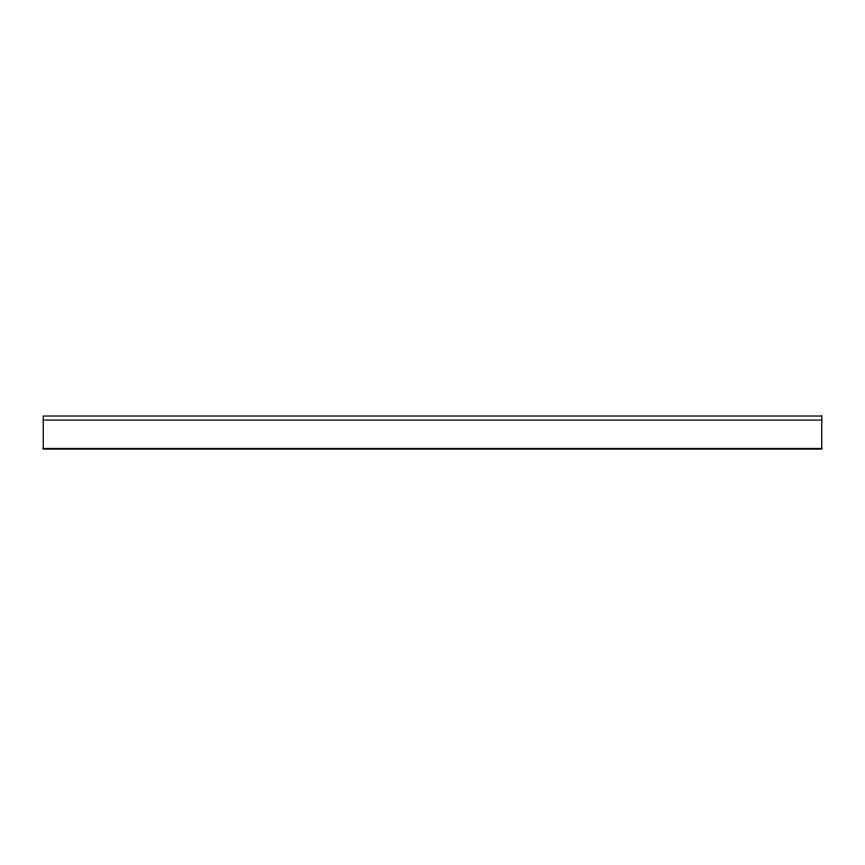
<?xml version="1.0" encoding="UTF-8"?>
<svg xmlns="http://www.w3.org/2000/svg" width="865" height="865" viewBox="0 0 865 865"><rect width="100%" height="100%" fill="white"/><g stroke="black" fill="none" stroke-linecap="round" stroke-linejoin="round"><path stroke-width="1.3" d="M43.25 420.087L821.75 420.087M43.25 448.47L821.75 448.47M821.75 416.033L43.25 416.033L43.25 448.967L821.75 448.967L821.75 416.033"/></g></svg>
